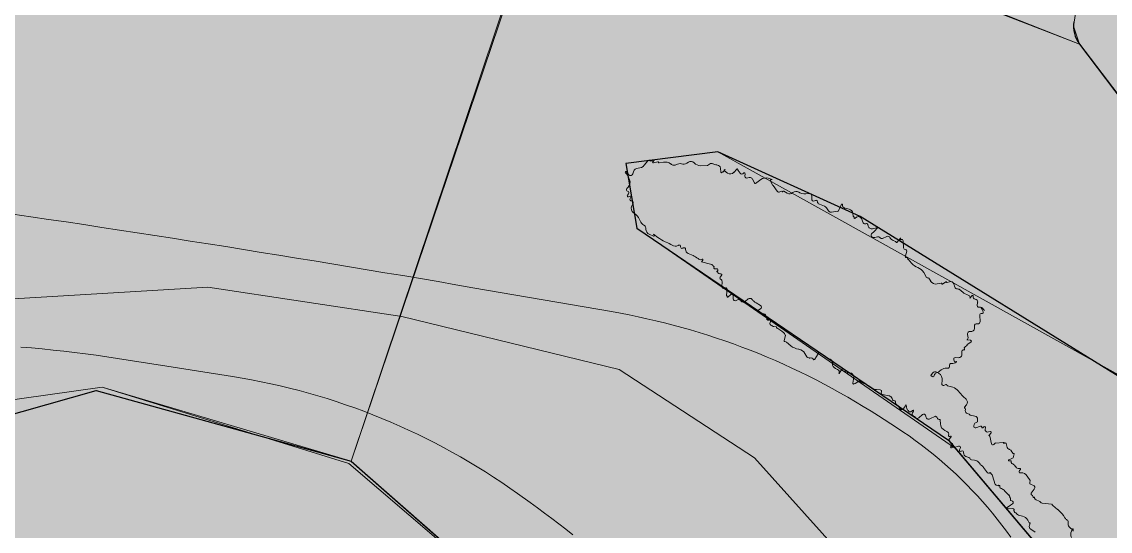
# Model space of a CAD drawing. Header units: metres. Extents: x 68582 to 69192, y 19191 to 19633.
# Drawn here: x 68848.23 to 68866.75, y 19437.65 to 19446.31 of the extents above; entities that cross this region are included whole.
import ezdxf

# ---------------------------------------------------------------- set-up
doc = ezdxf.new("R2010")
doc.units = ezdxf.units.M
doc.layers.get('0').update_dxf_attribs({"lineweight": 15})
doc.layers.add('None', color=7, linetype='Continuous', lineweight=5)

msp = doc.modelspace()

# ---------------------------------------------------------------- hatches: boundary and pattern name
at = {"true_color": 0xd1f0d1, "transparency": 33554687}
msp.add_hatch(color=254, dxfattribs=at).paths.add_polyline_path([(68588.122, 19191.443), (69192.296, 19191.443), (69192.296, 19628.232), (68588.122, 19628.232)], flags=0)
at = {"true_color": 0xffffff, "transparency": 33554687}
for points in [[(68853.84, 19438.84), (68849.6, 19440.1), (68841.8, 19439), (68840.808, 19441.718), (68840.998, 19441.866), (68840.998, 19442.21), (68838.164, 19442.598), (68830.39, 19442.197), (68825, 19444.618), (68825.489, 19446.042), (68819.504, 19455.1), (68817.6, 19456.1), (68817.755, 19456.395), (68832.713, 19456.567), (68832.797, 19453.569), (68847.2, 19453.974), (68847.182, 19456.976), (68849.313, 19456.973), (68849.274, 19455.809), (68866.347, 19455.716), (68866.347, 19457.48), (68870.158, 19457.258), (68870.204, 19455.959), (68875.311, 19455.901), (68875.238, 19457.315), (68877.559, 19457.315), (68878.273, 19456.48), (68872.251, 19441.895), (68872.086, 19441.25), (68872.426, 19440.59), (68868.682, 19443.179), (68869.194, 19443.727), (68869.626, 19444.285), (68872.6, 19451.2), (68872.86, 19451.796), (68873.143, 19452.7), (68872.6, 19453.608), (68870.137, 19453.9), (68868.016, 19453.862), (68867.223, 19453.088), (68866.127, 19446.233), (68866.229, 19445.93), (68862.957, 19447.2), (68863.493, 19448.475), (68864.453, 19451.678), (68864.393, 19452.094), (68864.137, 19452.399), (68862.749, 19452.595), (68861.466, 19452.475), (68860.18, 19451.092), (68859.697, 19448.404), (68857.397, 19447.7), (68857.314, 19449.873), (68856.392, 19450.576), (68848.579, 19450.505), (68848.372, 19450.1), (68848.372, 19447.981), (68848.557, 19447.548), (68849.239, 19447.196), (68856.6, 19447)], [(68860.694, 19431.696), (68867.111, 19433.36), (68866.269, 19436.514), (68864.018, 19439.175), (68864.1, 19439.068), (68858.7, 19442.8), (68858.51, 19443.9), (68860.075, 19444.1), (68873.569, 19436.6), (68871.438, 19431), (68869.559, 19432.085), (68868.762, 19427.782), (68868.901, 19427.719), (68869.14, 19427.361), (68869.148, 19427.036), (68868.571, 19425.443), (68865.65, 19417.938), (68861.781, 19413.234), (68853.3, 19412.105), (68846.211, 19413.123), (68846.211, 19410.8), (68853.091, 19410.391), (68856.89, 19410.37), (68860.28, 19410.76), (68863.66, 19412.78), (68866.24, 19416.21), (68872.091, 19430.581), (68873.054, 19433.102), (68875.307, 19439.044), (68873.626, 19439.953), (68872.678, 19440.728), (68872.384, 19440.598), (68868.432, 19443.353), (68868.034, 19443.551), (68866.229, 19445.93), (68862.924, 19447.236), (68861.487, 19446.734), (68860.29, 19447.197), (68859.697, 19448.404), (68857.355, 19447.73), (68856.587, 19447.035), (68853.84, 19438.84), (68860.036, 19433.407)]]:
    msp.add_hatch(color=7, dxfattribs=at).paths.add_polyline_path(points, flags=0)
at = {"layer": 'None', "linetype": 'Continuous', "lineweight": 0, "true_color": 0xa6caf0, "transparency": 33554687}
for points in [[(68835.6, 19434.8), (68839.7, 19438.1), (68841.8, 19439), (68849.6, 19440.1), (68853.8, 19438.8), (68860, 19433.5), (68861.5, 19429.6), (68861.2, 19426.5), (68858.6, 19422.1), (68856, 19420.1), (68852.4, 19419.2), (68847.9, 19420.2), (68844.6, 19421.3), (68835.1, 19431), (68834.7, 19432.8)], [(68836.723, 19432.243), (68836.889, 19433.81), (68837.295, 19434.237), (68837.714, 19434.65), (68838.148, 19435.048), (68838.594, 19435.432), (68839.054, 19435.801), (68839.525, 19436.154), (68840.008, 19436.491), (68840.502, 19436.811), (68841.007, 19437.114), (68841.522, 19437.401), (68842.045, 19437.67), (68842.578, 19437.921), (68843.119, 19438.154), (68843.667, 19438.369), (68844.222, 19438.565), (68844.784, 19438.743), (68845.351, 19438.901), (68846.78, 19439.274), (68849.5, 19440.04), (68853.84, 19438.84), (68859.85, 19433.57), (68861.42, 19429.79), (68861.27, 19426.61), (68858.67, 19422.21), (68855.87, 19419.91), (68854.621, 19419.691), (68852.831, 19420.107), (68850.535, 19420.656), (68849.341, 19420.729), (68848.06, 19420.11), (68844.961, 19421.739), (68842.04, 19424.47), (68837.39, 19430.708)]]:
    msp.add_hatch(color=151, dxfattribs=at).paths.add_polyline_path(points, flags=0)

# ---------------------------------------------------------------- linework, layer by layer
at = {"color": 7, "true_color": 0xffffff, "transparency": 33554687}
for points in [[(68867.223, 19453.088), (68866.127, 19446.233), (68866.229, 19445.93), (68862.957, 19447.2), (68863.493, 19448.475), (68864.453, 19451.678), (68864.393, 19452.094), (68864.137, 19452.399), (68862.749, 19452.595), (68861.466, 19452.475), (68860.18, 19451.092), (68859.697, 19448.404), (68857.397, 19447.7), (68857.314, 19449.873), (68856.392, 19450.576), (68848.579, 19450.505), (68848.372, 19450.1), (68848.372, 19447.981), (68848.557, 19447.548), (68849.239, 19447.196), (68856.6, 19447), (68853.84, 19438.84), (68849.6, 19440.1), (68841.8, 19439)], [(68873.054, 19433.102), (68875.307, 19439.044), (68873.626, 19439.953), (68872.678, 19440.728), (68872.384, 19440.598), (68868.432, 19443.353), (68868.034, 19443.551), (68866.229, 19445.93), (68862.924, 19447.236), (68861.487, 19446.734), (68860.29, 19447.197), (68859.697, 19448.404), (68857.355, 19447.73), (68856.587, 19447.035), (68853.84, 19438.84), (68860.036, 19433.407)], [(68866.269, 19436.514), (68864.018, 19439.175), (68864.1, 19439.068), (68858.7, 19442.8), (68858.51, 19443.9), (68860.075, 19444.1), (68873.569, 19436.6)]]:
    msp.add_lwpolyline(points, dxfattribs=at)
at = {"layer": 'None', "color": 7, "linetype": 'Continuous', "lineweight": 25, "true_color": 0xffffff, "transparency": 33554687}
msp.add_line((68866.229, 19445.93), (68868.034, 19443.551), dxfattribs=at)
at = {"layer": 'None', "color": 7, "linetype": 'Continuous', "lineweight": 5, "transparency": 33554687}
for p, q in [((68858.884, 19443.948), (68858.824, 19443.872)), ((68858.923, 19443.947), (68858.919, 19443.951)), ((68858.957, 19443.95), (68858.953, 19443.947)), ((68858.969, 19443.932), (68859, 19443.963)), ((68859.054, 19443.932), (68858.981, 19443.912)), ((68859, 19443.963), (68858.984, 19443.961)), ((68859.152, 19443.924), (68859.08, 19443.911)), ((68859.29, 19443.885), (68859.275, 19443.897)), ((68859.459, 19443.895), (68859.459, 19443.895)), ((68859.576, 19443.926), (68859.547, 19443.907)), ((68859.937, 19443.891), (68859.903, 19443.865)), ((68860.072, 19443.875), (68860.059, 19443.877)), ((68858.506, 19443.745), (68858.521, 19443.727)), ((68858.561, 19443.71), (68858.518, 19443.764)), ((68858.521, 19443.727), (68858.545, 19443.7)), ((68858.545, 19443.7), (68858.575, 19443.626)), ((68858.64, 19443.761), (68858.631, 19443.725)), ((68859.9, 19443.866), (68859.78, 19443.863)), ((68860.127, 19443.756), (68860.122, 19443.823)), ((68860.16, 19443.757), (68860.145, 19443.747)), ((68860.2, 19443.8), (68860.162, 19443.756)), ((68860.189, 19443.791), (68860.2, 19443.8)), ((68860.24, 19443.739), (68860.19, 19443.775)), ((68860.399, 19443.806), (68860.35, 19443.751)), ((68860.415, 19443.783), (68860.414, 19443.801)), ((68860.456, 19443.736), (68860.421, 19443.782)), ((68860.537, 19443.687), (68860.539, 19443.726)), ((68860.589, 19443.657), (68860.588, 19443.656)), ((68860.693, 19443.579), (68860.669, 19443.632)), ((68860.701, 19443.57), (68860.699, 19443.579)), ((68860.81, 19443.63), (68860.715, 19443.564)), ((68861, 19443.631), (68860.933, 19443.651)), ((68861.008, 19443.535), (68860.974, 19443.605)), ((68860.983, 19443.626), (68861, 19443.631)), ((68861.087, 19443.431), (68861.015, 19443.529)), ((68858.549, 19443.497), (68858.527, 19443.476)), ((68858.558, 19443.386), (68858.538, 19443.361)), ((68858.555, 19443.336), (68858.605, 19443.35)), ((68858.605, 19443.35), (68858.582, 19443.304)), ((68861.149, 19443.427), (68861.133, 19443.419)), ((68861.17, 19443.423), (68861.169, 19443.423)), ((68861.258, 19443.395), (68861.201, 19443.43)), ((68861.473, 19443.404), (68861.451, 19443.417)), ((68861.673, 19443.299), (68861.676, 19443.339)), ((68858.634, 19443.228), (68858.611, 19443.181)), ((68861.741, 19443.273), (68861.72, 19443.265)), ((68861.889, 19443.174), (68861.803, 19443.208)), ((68862.18, 19443.208), (68862.122, 19443.086)), ((68862.313, 19443.124), (68862.236, 19443.144)), ((68862.117, 19443.091), (68862.009, 19443.076)), ((68862.378, 19443.006), (68862.373, 19443.053)), ((68862.395, 19442.976), (68862.395, 19442.98)), ((68862.443, 19442.992), (68862.404, 19442.969)), ((68862.551, 19442.891), (68862.518, 19442.967)), ((68858.745, 19442.947), (68858.766, 19442.902)), ((68858.851, 19442.805), (68858.853, 19442.783)), ((68862.635, 19442.837), (68862.63, 19442.862)), ((68862.8, 19442.815), (68862.706, 19442.792)), ((68862.734, 19442.747), (68862.8, 19442.815)), ((68858.91, 19442.7), (68858.983, 19442.666)), ((68858.993, 19442.678), (68858.98, 19442.7)), ((68858.98, 19442.7), (68859.053, 19442.645)), ((68862.69, 19442.703), (68862.734, 19442.747)), ((68862.792, 19442.654), (68862.746, 19442.645)), ((68862.949, 19442.659), (68862.878, 19442.627)), ((68863.087, 19442.581), (68863.059, 19442.592)), ((68863.185, 19442.633), (68863.128, 19442.562)), ((68863.181, 19442.62), (68863.188, 19442.631)), ((68863.236, 19442.469), (68863.23, 19442.587)), ((68859.182, 19442.571), (68859.197, 19442.564)), ((68859.399, 19442.508), (68859.406, 19442.512)), ((68859.479, 19442.462), (68859.485, 19442.466)), ((68863.266, 19442.329), (68863.289, 19442.409)), ((68859.572, 19442.373), (68859.654, 19442.335)), ((68859.739, 19442.285), (68859.752, 19442.277)), ((68859.819, 19442.259), (68859.8, 19442.227)), ((68859.8, 19442.227), (68859.953, 19442.191)), ((68859.821, 19442.262), (68859.819, 19442.259)), ((68863.298, 19442.302), (68863.285, 19442.303)), ((68863.302, 19442.282), (68863.306, 19442.29)), ((68863.371, 19442.208), (68863.312, 19442.276)), ((68859.988, 19442.17), (68859.998, 19442.159)), ((68860.011, 19442.144), (68860.009, 19442.13)), ((68860.025, 19442.11), (68860.061, 19442.11)), ((68860.075, 19442.082), (68860.061, 19442.063)), ((68860.075, 19442.056), (68860.079, 19442.045)), ((68860.109, 19442.024), (68860.126, 19442.024)), ((68863.627, 19441.964), (68863.578, 19442.05)), ((68860.14, 19441.995), (68860.117, 19441.968)), ((68860.148, 19441.893), (68860.144, 19441.806)), ((68863.697, 19441.899), (68863.666, 19441.95)), ((68863.874, 19441.868), (68863.806, 19441.853)), ((68863.955, 19441.891), (68863.901, 19441.851)), ((68864.018, 19441.891), (68863.975, 19441.877)), ((68864.109, 19441.801), (68864.092, 19441.853)), ((68860.233, 19441.76), (68860.223, 19441.664)), ((68860.249, 19441.629), (68860.29, 19441.67)), ((68864.222, 19441.731), (68864.206, 19441.746)), ((68864.348, 19441.66), (68864.31, 19441.675)), ((68864.403, 19441.656), (68864.363, 19441.612)), ((68860.233, 19441.644), (68860.235, 19441.634)), ((68860.339, 19441.648), (68860.337, 19441.602)), ((68860.389, 19441.572), (68860.4, 19441.579)), ((68860.542, 19441.553), (68860.594, 19441.598)), ((68860.727, 19441.531), (68860.8, 19441.488)), ((68864.421, 19441.644), (68864.421, 19441.646)), ((68864.49, 19441.484), (68864.496, 19441.544)), ((68860.802, 19441.431), (68860.759, 19441.401)), ((68860.759, 19441.401), (68860.782, 19441.374)), ((68860.84, 19441.347), (68860.843, 19441.347)), ((68860.892, 19441.311), (68860.907, 19441.26)), ((68864.539, 19441.217), (68864.531, 19441.32)), ((68864.589, 19441.378), (68864.559, 19441.435)), ((68864.615, 19441.401), (68864.572, 19441.442)), ((68864.573, 19441.445), (68864.615, 19441.401)), ((68860.976, 19441.233), (68860.963, 19441.181)), ((68860.978, 19441.154), (68860.985, 19441.152)), ((68861.027, 19441.129), (68861.069, 19441.126)), ((68861.078, 19441.105), (68861.165, 19441.051)), ((68864.44, 19441.098), (68864.44, 19441.137)), ((68861.229, 19440.981), (68861.203, 19440.889)), ((68861.208, 19441.009), (68861.223, 19440.985)), ((68864.314, 19440.901), (68864.324, 19440.912)), ((68864.333, 19440.938), (68864.323, 19440.993)), ((68861.244, 19440.862), (68861.318, 19440.803)), ((68861.451, 19440.745), (68861.455, 19440.744)), ((68864.251, 19440.731), (68864.26, 19440.731)), ((68864.278, 19440.78), (68864.316, 19440.812)), ((68864.372, 19440.898), (68864.314, 19440.901)), ((68864.318, 19440.824), (68864.381, 19440.864)), ((68861.557, 19440.67), (68861.588, 19440.612)), ((68861.594, 19440.609), (68861.595, 19440.609)), ((68861.607, 19440.602), (68861.624, 19440.6)), ((68861.643, 19440.591), (68861.661, 19440.596)), ((68861.696, 19440.579), (68861.698, 19440.575)), ((68861.726, 19440.573), (68861.755, 19440.621)), ((68861.755, 19440.621), (68861.8, 19440.694)), ((68861.8, 19440.694), (68861.91, 19440.613)), ((68864.1, 19440.531), (68864.089, 19440.566)), ((68864.115, 19440.601), (68864.169, 19440.6)), ((68864.229, 19440.664), (68864.226, 19440.702)), ((68862.026, 19440.516), (68862.025, 19440.5)), ((68862.079, 19440.417), (68862.114, 19440.402)), ((68862.142, 19440.334), (68862.157, 19440.357)), ((68862.157, 19440.357), (68862.2, 19440.423)), ((68862.2, 19440.423), (68862.201, 19440.417)), ((68862.207, 19440.409), (68862.221, 19440.403)), ((68862.244, 19440.374), (68862.245, 19440.368)), ((68863.848, 19440.372), (68863.873, 19440.393)), ((68863.973, 19440.422), (68863.983, 19440.421)), ((68864.017, 19440.46), (68864.016, 19440.461)), ((68864.05, 19440.504), (68864.056, 19440.504)), ((68864.131, 19440.536), (68864.1, 19440.531)), ((68864.129, 19440.522), (68864.135, 19440.526)), ((68862.276, 19440.341), (68862.324, 19440.341)), ((68862.387, 19440.268), (68862.373, 19440.167)), ((68862.412, 19440.163), (68862.458, 19440.191)), ((68862.465, 19440.187), (68862.483, 19440.204)), ((68862.513, 19440.185), (68862.623, 19440.132)), ((68863.73, 19440.339), (68863.7, 19440.3)), ((68863.7, 19440.3), (68863.723, 19440.28)), ((68863.754, 19440.289), (68863.758, 19440.303)), ((68863.833, 19440.336), (68863.802, 19440.354)), ((68863.886, 19440.157), (68863.894, 19440.21)), ((68862.39, 19440.154), (68862.411, 19440.163)), ((68862.774, 19440.057), (68862.838, 19440.054)), ((68863.954, 19440.143), (68863.922, 19440.13)), ((68864.073, 19440.097), (68863.985, 19440.124)), ((68862.879, 19439.974), (68862.985, 19439.954)), ((68863.041, 19439.906), (68863.048, 19439.885)), ((68863.099, 19439.85), (68863.1, 19439.834)), ((68864.299, 19439.893), (68864.249, 19439.941)), ((68863.157, 19439.767), (68863.174, 19439.735)), ((68863.236, 19439.732), (68863.241, 19439.74)), ((68863.241, 19439.74), (68863.278, 19439.8)), ((68863.278, 19439.8), (68863.294, 19439.729)), ((68863.321, 19439.696), (68863.327, 19439.686)), ((68863.357, 19439.681), (68863.39, 19439.705)), ((68863.404, 19439.69), (68863.386, 19439.664)), ((68863.494, 19439.578), (68863.556, 19439.632)), ((68864.275, 19439.759), (68864.306, 19439.799)), ((68864.286, 19439.699), (68864.288, 19439.725)), ((68864.353, 19439.639), (68864.321, 19439.649)), ((68864.451, 19439.608), (68864.372, 19439.622)), ((68863.444, 19439.578), (68863.444, 19439.578)), ((68863.683, 19439.561), (68863.778, 19439.606)), ((68863.786, 19439.602), (68863.786, 19439.601)), ((68863.801, 19439.592), (68863.813, 19439.565)), ((68863.861, 19439.537), (68863.863, 19439.477)), ((68864.432, 19439.442), (68864.438, 19439.465)), ((68864.547, 19439.435), (68864.467, 19439.409)), ((68864.469, 19439.499), (68864.493, 19439.507)), ((68864.493, 19439.507), (68864.494, 19439.554)), ((68863.938, 19439.364), (68863.974, 19439.348)), ((68864.041, 19439.247), (68864, 19439.2)), ((68864.024, 19439.262), (68864.032, 19439.266)), ((68864.044, 19439.251), (68864.041, 19439.247)), ((68864.602, 19439.425), (68864.584, 19439.409)), ((68864.625, 19439.386), (68864.629, 19439.409)), ((68864.708, 19439.346), (68864.679, 19439.337)), ((68864.69, 19439.284), (68864.724, 19439.321)), ((68864.732, 19439.136), (68864.701, 19439.266)), ((68864, 19439.2), (68864.018, 19439.175)), ((68864.067, 19439.108), (68864.039, 19439.083)), ((68864.049, 19439.067), (68864.085, 19439.081)), ((68864.094, 19439.072), (68864.169, 19439.097)), ((68864.798, 19439.151), (68864.771, 19439.125)), ((68864.93, 19439.158), (68864.799, 19439.148)), ((68864.946, 19439.148), (68864.939, 19439.142)), ((68864.998, 19439.074), (68864.979, 19439.139)), ((68864.201, 19439.055), (68864.188, 19439.036)), ((68864.209, 19439.009), (68864.221, 19439.014)), ((68864.296, 19438.92), (68864.348, 19438.903)), ((68865.041, 19438.871), (68865.1, 19438.9)), ((68865.096, 19438.976), (68865.067, 19439.019)), ((68865.1, 19438.9), (68865.117, 19438.968)), ((68864.389, 19438.862), (68864.442, 19438.858)), ((68864.517, 19438.818), (68864.531, 19438.799)), ((68864.597, 19438.735), (68864.665, 19438.644)), ((68865.023, 19438.862), (68865.041, 19438.871)), ((68865.053, 19438.848), (68865.027, 19438.846)), ((68865.093, 19438.794), (68865.075, 19438.803)), ((68865.208, 19438.718), (68865.202, 19438.717)), ((68865.207, 19438.681), (68865.22, 19438.694)), ((68864.693, 19438.638), (68864.71, 19438.649)), ((68864.71, 19438.649), (68864.723, 19438.637)), ((68864.723, 19438.631), (68864.733, 19438.62)), ((68864.75, 19438.592), (68864.797, 19438.446)), ((68865.231, 19438.643), (68865.224, 19438.642)), ((68865.389, 19438.512), (68865.34, 19438.589)), ((68865.383, 19438.481), (68865.39, 19438.51)), ((68864.83, 19438.429), (68864.843, 19438.433)), ((68864.852, 19438.421), (68864.862, 19438.426)), ((68864.874, 19438.415), (68864.873, 19438.413)), ((68864.888, 19438.38), (68864.9, 19438.375)), ((68864.961, 19438.332), (68864.973, 19438.317)), ((68865.437, 19438.434), (68865.405, 19438.443)), ((68865.409, 19438.298), (68865.46, 19438.366)), ((68865.016, 19438.275), (68865.027, 19438.266)), ((68865.041, 19438.238), (68865.041, 19438.236)), ((68865.052, 19438.211), (68865.053, 19438.21)), ((68865.058, 19438.174), (68865.088, 19438.16)), ((68865.439, 19438.231), (68865.437, 19438.242)), ((68865.465, 19438.212), (68865.462, 19438.222)), ((68865.542, 19438.164), (68865.49, 19438.184)), ((68865.054, 19438.092), (68864.979, 19438.044)), ((68864.979, 19438.044), (68865.094, 19438.036)), ((68865.091, 19438.116), (68865.054, 19438.092)), ((68865.115, 19438.007), (68865.114, 19438.001)), ((68865.129, 19437.972), (68865.131, 19437.971)), ((68865.755, 19438.108), (68865.591, 19438.125)), ((68865.857, 19438.02), (68865.775, 19438.088)), ((68865.191, 19437.924), (68865.262, 19437.906)), ((68865.349, 19437.839), (68865.374, 19437.793)), ((68865.389, 19437.787), (68865.376, 19437.751)), ((68865.981, 19437.879), (68865.955, 19437.915)), ((68866.035, 19437.787), (68866.037, 19437.793)), ((68865.4, 19437.684), (68865.476, 19437.637)), ((68866.119, 19437.66), (68866.054, 19437.727)), ((68866.091, 19437.65), (68866.109, 19437.689)), ((68866.123, 19437.686), (68866.122, 19437.651)), ((68866.122, 19437.651), (68866.122, 19437.654))]:
    msp.add_line(p, q, dxfattribs=at)
at = {"layer": 'None', "color": 7, "linetype": 'Continuous', "lineweight": 25, "transparency": 33554687}
for p, q in [((68846.78, 19439.274), (68849.5, 19440.04)), ((68849.5, 19440.04), (68853.84, 19438.84)), ((68853.84, 19438.84), (68859.85, 19433.57))]:
    msp.add_line(p, q, dxfattribs=at)
at = {"layer": 'None', "color": 7, "linetype": 'Continuous', "lineweight": 25, "true_color": 0xffffff, "transparency": 33554687}
msp.add_lwpolyline([(68873.569, 19436.6), (68867.392, 19439.977), (68862.5, 19443), (68860.075, 19444.1), (68858.51, 19443.9), (68858.7, 19442.8), (68864, 19439.2), (68866.2, 19436.6), (68867.108, 19433.5), (68871.438, 19431)], close=True, dxfattribs=at)
at = {"layer": 'None', "color": 7, "linetype": 'Continuous', "lineweight": 5, "transparency": 33554687}
for points in [[(68848.085, 19443.042), (68848.387, 19442.997), (68848.689, 19442.952), (68848.991, 19442.907), (68849.292, 19442.862), (68849.594, 19442.816), (68849.895, 19442.77), (68850.197, 19442.724), (68850.499, 19442.677), (68850.8, 19442.63), (68851.101, 19442.583), (68851.403, 19442.536), (68851.704, 19442.488), (68852.005, 19442.44), (68852.307, 19442.391), (68852.608, 19442.343), (68852.909, 19442.294), (68853.21, 19442.245), (68853.511, 19442.195), (68853.812, 19442.146), (68854.113, 19442.096), (68854.414, 19442.045), (68854.715, 19441.995), (68855.016, 19441.944), (68855.316, 19441.893), (68855.617, 19441.841), (68855.91, 19441.79), (68858.268, 19441.383), (68858.419, 19441.356), (68858.57, 19441.327), (68858.72, 19441.296), (68858.87, 19441.263), (68859.02, 19441.229), (68859.169, 19441.192), (68859.317, 19441.154), (68859.465, 19441.114), (68859.613, 19441.072), (68859.76, 19441.028), (68859.906, 19440.982), (68860.052, 19440.934), (68860.197, 19440.885), (68860.342, 19440.834), (68860.486, 19440.781), (68860.629, 19440.726), (68860.772, 19440.669), (68860.914, 19440.611), (68861.055, 19440.55), (68861.195, 19440.488), (68861.335, 19440.424), (68861.473, 19440.359), (68861.611, 19440.292), (68861.748, 19440.223), (68861.884, 19440.152), (68862.02, 19440.079), (68862.154, 19440.005), (68862.287, 19439.929), (68862.42, 19439.852), (68862.551, 19439.773), (68862.682, 19439.692), (68862.81, 19439.61), (68863.114, 19439.414), (68863.222, 19439.342), (68863.329, 19439.269), (68863.434, 19439.194), (68863.538, 19439.118), (68863.64, 19439.039), (68863.741, 19438.958), (68863.841, 19438.876), (68863.939, 19438.792), (68864.035, 19438.706), (68864.13, 19438.618), (68864.223, 19438.529), (68864.315, 19438.438), (68864.405, 19438.345), (68864.493, 19438.251), (68864.579, 19438.155), (68864.664, 19438.057), (68864.747, 19437.958), (68864.828, 19437.858), (68864.908, 19437.756), (68864.985, 19437.652), (68865.061, 19437.548)], [(68848.216, 19440.78), (68848.4, 19440.765), (68848.584, 19440.748), (68848.767, 19440.73), (68848.951, 19440.711), (68849.134, 19440.689), (68849.317, 19440.666), (68849.499, 19440.642), (68849.682, 19440.615), (68849.864, 19440.588), (68850.705, 19440.455), (68851.818, 19440.279), (68851.982, 19440.253), (68852.144, 19440.223), (68852.307, 19440.192), (68852.469, 19440.157), (68852.63, 19440.121), (68852.791, 19440.082), (68852.951, 19440.041), (68853.111, 19439.998), (68853.269, 19439.952), (68853.428, 19439.904), (68853.585, 19439.854), (68853.742, 19439.801), (68853.898, 19439.746), (68854.053, 19439.689), (68854.208, 19439.63), (68854.361, 19439.568), (68854.514, 19439.504), (68854.665, 19439.438), (68854.816, 19439.37), (68854.965, 19439.3), (68855.114, 19439.227), (68855.262, 19439.152), (68855.408, 19439.075), (68855.553, 19438.996), (68855.697, 19438.915), (68855.84, 19438.832), (68855.982, 19438.746), (68856.122, 19438.659), (68856.262, 19438.57), (68856.399, 19438.478), (68856.536, 19438.385), (68856.67, 19438.29), (68856.883, 19438.137), (68857.007, 19438.048), (68857.129, 19437.958), (68857.25, 19437.867), (68857.37, 19437.776), (68857.489, 19437.683), (68857.608, 19437.59)]]:
    msp.add_lwpolyline(points, dxfattribs=at)
at = {"layer": 'None', "color": 7, "linetype": 'Continuous', "lineweight": 0, "transparency": 33554636}
msp.add_lwpolyline([(68858.4, 19440.4), (68854.7, 19441.3), (68851.4, 19441.8), (68845.63, 19441.453), (68846.78, 19439.274), (68849.5, 19440.04), (68853.84, 19438.84), (68859.85, 19433.57), (68859.898, 19433.454), (68863.3, 19436), (68860.7, 19438.9)], close=True, dxfattribs=at)
at = {"layer": 'None', "color": 7, "linetype": 'Continuous', "lineweight": 5, "transparency": 33554687}
msp.add_lwpolyline([(68835.6, 19434.8), (68839.7, 19438.1), (68841.8, 19439), (68849.6, 19440.1), (68853.8, 19438.8), (68860, 19433.5), (68861.5, 19429.6), (68861.2, 19426.5), (68858.6, 19422.1), (68856, 19420.1), (68852.4, 19419.2), (68847.9, 19420.2), (68844.6, 19421.3), (68835.1, 19431), (68834.7, 19432.8)], close=True, dxfattribs=at)
at = {"layer": 'None', "color": 7, "linetype": 'Continuous', "lineweight": 25, "true_color": 0xffffff, "transparency": 33554687}
msp.add_arc((68866.627, 19446.233), 0.5, 171.0694, 217.1847, dxfattribs=at)
at = {"layer": 'None', "color": 7, "linetype": 'Continuous', "lineweight": 5, "transparency": 33554687}
for centre, radius, start, end in [((68858.903, 19443.933), 0.024, 47.7903, 142.0065), ((68858.988, 19443.914), 0.0477, 94.3793, 130.9017), ((68859.057, 19443.922), 0.00988, 359.1475, 104.7761), ((68859.18, 19443.765), 0.161, 54.383, 100.1891), ((68859.428, 19443.791), 0.108, 73.3817, 122.0773), ((68859.617, 19443.864), 0.0742, 40.3942, 123.0057), ((68859.97, 19443.848), 0.0543, 63.2218, 127.7107), ((68860.065, 19443.819), 0.0568, 4.4074, 83.5828), ((68858.517, 19443.755), 0.0154, 147.0329, 221.1843), ((68858.511, 19443.759), 0.00838, 38.4462, 147.0329), ((68858.719, 19443.741), 0.0813, 88.9546, 165.7459), ((68859.9, 19443.864), 0.00223, 36.3182, 91.224), ((68860.161, 19443.756), 0.000662, 13.3093, 121.9619), ((68860.405, 19443.801), 0.00896, 3.3483, 138.5337), ((68860.419, 19443.781), 0.00225, 37.2229, 147.7872), ((68860.525, 19443.727), 0.0143, 356.1932, 142.5163), ((68860.618, 19443.609), 0.0559, 24.407, 121.2352), ((68860.698, 19443.579), 0.00123, 10.4704, 160.1609), ((68860.893, 19443.511), 0.145, 73.7536, 124.8553), ((68861.008, 19443.523), 0.00878, 36.4875, 66.6404), ((68858.545, 19443.457), 0.0254, 134.4245, 260.0432), ((68858.551, 19443.351), 0.0162, 140.7171, 286.0568), ((68861.156, 19443.411), 0.0175, 41.5936, 116.0117), ((68861.195, 19443.42), 0.0118, 59.0459, 154.8606), ((68861.41, 19443.345), 0.0825, 60.2269, 132.8103), ((68861.626, 19443.343), 0.0504, 356.1225, 108.3705), ((68858.606, 19443.292), 0.0265, 153.6467, 273.8627), ((68858.694, 19443.14), 0.0919, 154.1163, 236.5136), ((68861.749, 19443.253), 0.0226, 1.0995, 112.1334), ((68861.852, 19443.08), 0.101, 19.2439, 68.5191), ((68862.187, 19443.204), 0.00789, 353.4775, 154.5502), ((68862.118, 19443.087), 0.00344, 352.3294, 97.7464), ((68862.292, 19443.045), 0.0815, 5.5353, 75.2649), ((68862.384, 19442.982), 0.0116, 348.2863, 69.8183), ((68862.47, 19442.946), 0.0528, 23.526, 120.1619), ((68858.852, 19442.943), 0.0952, 205.6191, 246.9042), ((68858.953, 19442.791), 0.101, 184.7609, 244.8497), ((68862.606, 19442.857), 0.0239, 12.0669, 121.7275), ((68858.986, 19442.674), 0.00815, 244.8497, 29.6825), ((68859.42, 19443.131), 0.608, 232.9383, 246.982), ((68862.801, 19442.612), 0.0433, 36.9847, 101.7951), ((68862.967, 19442.62), 0.0432, 29.9835, 114.0425), ((68863.067, 19442.532), 0.0524, 35.0703, 67.1184), ((68863.186, 19442.632), 0.00186, 325.3215, 141.3443), ((68863.205, 19442.586), 0.0249, 2.9893, 120.4257), ((68859.351, 19442.589), 0.0941, 237.0995, 300.8304), ((68859.467, 19442.483), 0.0243, 170.5423, 300.932), ((68859.604, 19442.442), 0.0763, 179.9854, 245.356), ((68863.267, 19442.415), 0.0233, 343.7928, 87.8887), ((68859.783, 19442.319), 0.0527, 234.3529, 300.5832), ((68863.298, 19442.293), 0.00893, 335.6435, 88.9984), ((68863.306, 19442.27), 0.00798, 40.8685, 99.8037), ((68860.025, 19442.185), 0.0373, 223.4504, 241.2571), ((68860.025, 19442.127), 0.0164, 168.9923, 269.9076), ((68860.062, 19442.062), 0.00169, 144.2641, 305.7625), ((68860.108, 19442.054), 0.0307, 198.4585, 271.6297), ((68863.415, 19441.956), 0.188, 29.8709, 69.8074), ((68860.134, 19441.954), 0.0223, 139.4766, 243.0561), ((68863.651, 19441.941), 0.0169, 31.8814, 108.1234), ((68863.877, 19441.856), 0.0122, 1.7752, 102.089), ((68863.958, 19441.887), 0.00558, 352.4476, 127.21), ((68864.036, 19441.835), 0.0588, 18.1316, 107.9696), ((68860.172, 19441.805), 0.0282, 177.2708, 309.6628), ((68860.234, 19441.663), 0.0111, 174.0489, 234.5113), ((68864.147, 19441.684), 0.0857, 46.8178, 87.5261), ((68864.337, 19441.632), 0.0299, 322.2287, 68.1512), ((68864.411, 19441.649), 0.0106, 342.0075, 137.6803), ((68860.243, 19441.635), 0.00819, 187.4005, 314.9501), ((68860.37, 19441.6), 0.0338, 177.2103, 303.3317), ((68860.512, 19441.588), 0.0458, 212.3182, 311.1048), ((68860.853, 19441.744), 0.247, 217.8747, 239.3042), ((68864.451, 19441.549), 0.0461, 353.5407, 85.9935), ((68860.84, 19441.423), 0.0752, 220.0508, 270.3642), ((68864.529, 19441.397), 0.0622, 46.1888, 100.6717), ((68864.573, 19441.369), 0.0184, 254.962, 27.4035), ((68860.934, 19441.268), 0.0284, 195.9955, 312.0448), ((68860.985, 19441.176), 0.0224, 166.0541, 251.2062), ((68861.03, 19441.162), 0.0335, 224.2999, 265.5713), ((68861.083, 19441.113), 0.00978, 155.0042, 238.3985), ((68864.386, 19441.098), 0.0541, 259.5983, 359.9862), ((68864.501, 19441.214), 0.0379, 255.4069, 4.4963), ((68861.226, 19440.988), 0.00447, 212.6485, 273.2042), ((68864.303, 19440.933), 0.0302, 315.7539, 9.7973), ((68861.215, 19440.886), 0.0131, 164.2989, 267.6725), ((68861.495, 19441.025), 0.284, 231.5373, 261.053), ((68864.259, 19440.744), 0.0132, 272.2294, 23.8621), ((68864.313, 19440.816), 0.00458, 310.8365, 32.1653), ((68864.371, 19440.879), 0.0186, 302.201, 86.9252), ((68861.593, 19440.614), 0.00583, 207.5754, 282.7983), ((68861.609, 19440.612), 0.00929, 214.0438, 260.7426), ((68861.641, 19440.6), 0.0094, 219.6964, 283.9135), ((68861.712, 19440.581), 0.0159, 204.8974, 328.6755), ((68862.083, 19440.848), 0.291, 233.6907, 250.4591), ((68864.17, 19440.659), 0.0592, 268.9554, 4.9184), ((68862.115, 19440.499), 0.0892, 179.3781, 246.6138), ((68862.211, 19440.419), 0.0104, 189.7443, 247.4599), ((68862.276, 19440.373), 0.0316, 188.4121, 270.5264), ((68863.774, 19440.305), 0.0559, 60.2028, 142.689), ((68863.743, 19440.499), 0.165, 288.1756, 309.4266), ((68863.987, 19440.452), 0.0309, 263.1809, 15.7805), ((68864.06, 19440.64), 0.137, 268.6496, 300.2829), ((68864.132, 19440.531), 0.00569, 300.2829, 99.768), ((68862.14, 19440.335), 0.0028, 153.3315, 326.9947), ((68862.464, 19440.189), 0.00211, 182.1085, 312.8361), ((68862.528, 19440.216), 0.0342, 205.6914, 244.2491), ((68863.736, 19440.294), 0.0189, 228.7158, 345.8556), ((68863.771, 19440.228), 0.124, 351.6735, 60.2028), ((68862.385, 19440.165), 0.0127, 171.7399, 293.7715), ((68862.412, 19440.163), 0.000213, 211.1243, 301.4237), ((68862.779, 19440.189), 0.132, 231.1887, 267.7551), ((68862.885, 19440.003), 0.0293, 151.4255, 259.3448), ((68863.958, 19440.132), 0.012, 25.3641, 113.2052), ((68864.017, 19439.914), 0.191, 37.7543, 73.0462), ((68863.073, 19439.894), 0.0261, 199.0802, 278.1402), ((68863.141, 19439.836), 0.041, 183.3445, 244.5595), ((68864.251, 19439.842), 0.0704, 322.4297, 46.2799), ((68863.206, 19439.751), 0.0356, 207.9794, 327.828), ((68863.321, 19439.734), 0.0275, 192.0573, 236.8032), ((68863.345, 19439.698), 0.0211, 213.0171, 306.1208), ((68863.413, 19439.645), 0.0331, 144.9876, 233.8066), ((68864.268, 19439.726), 0.0199, 356.5625, 59.2579), ((68864.349, 19439.626), 0.0138, 16.7533, 72.9473), ((68863.469, 19439.606), 0.0376, 229.0796, 310.9302), ((68863.662, 19439.604), 0.0486, 179.2523, 295.5873), ((68863.791, 19439.602), 0.00556, 190.618, 282.494), ((68863.834, 19439.575), 0.0239, 204.2305, 284.2354), ((68863.993, 19439.483), 0.131, 182.2517, 245.0514), ((68864.441, 19439.556), 0.0531, 357.8425, 79.9843), ((68864.552, 19439.42), 0.0162, 352.7282, 107.8382), ((68864.016, 19439.277), 0.017, 158.5452, 299.2624), ((68864.613, 19439.412), 0.0167, 348.8829, 131.2343), ((68864.688, 19439.263), 0.0135, 13.3969, 71.9805), ((68864.712, 19439.331), 0.0154, 317.288, 107.3603), ((68864.107, 19439.241), 0.111, 216.4872, 246.0166), ((68864.045, 19439.076), 0.00914, 132.2936, 290.117), ((68864.093, 19439.075), 0.00335, 156.673, 288.3949), ((68864.798, 19439.151), 0.000192, 319.8259, 134.4452), ((68864.931, 19439.149), 0.00889, 318.5377, 94.5196), ((68864.96, 19439.134), 0.0198, 16.6297, 132.7752), ((68864.203, 19439.025), 0.0177, 145.2798, 292.8445), ((68864.315, 19438.975), 0.0577, 170.5272, 251.1556), ((68864.391, 19438.886), 0.0231, 192.7093, 265.4273), ((68865.016, 19438.985), 0.0621, 34.0353, 77.3475), ((68865.113, 19438.969), 0.00414, 345.8066, 122.9147), ((68864.657, 19438.895), 0.159, 217.3496, 234.0274), ((68865.054, 19438.836), 0.0121, 336.1475, 94.9463), ((68865.037, 19438.683), 0.124, 29.0895, 63.2855), ((68865.211, 19438.704), 0.0138, 313.7512, 99.3383), ((68864.682, 19438.656), 0.0213, 216.8305, 302.6034), ((68864.71, 19438.649), 0.000254, 139.7645, 228.9378), ((68864.725, 19438.632), 0.00255, 139.7041, 222.9501), ((68865.24, 19438.525), 0.118, 32.7179, 94.3805), ((68865.389, 19438.51), 0.00125, 345.4835, 58.9952), ((68864.823, 19438.455), 0.027, 197.9417, 287.1177), ((68864.851, 19438.424), 0.00335, 145.4034, 297.7116), ((68864.896, 19438.403), 0.025, 157.5849, 249.5213), ((68865.425, 19438.392), 0.0436, 323.1064, 74.3408), ((68865.215, 19438.519), 0.315, 219.8436, 230.9154), ((68865.08, 19438.238), 0.0387, 183.4338, 224.2437), ((68865.063, 19438.183), 0.0109, 143.4698, 245.6293), ((68865.393, 19438.232), 0.0451, 11.9421, 61.1459), ((68865.455, 19438.22), 0.00788, 15.3397, 122.9788), ((68865.525, 19438.121), 0.0458, 27.1971, 68.9464), ((68865.139, 19437.995), 0.0258, 166.5473, 247.9228), ((68865.754, 19438.094), 0.0139, 26.4445, 83.9679), ((68865.49, 19437.578), 0.575, 35.9013, 50.2306), ((68865.202, 19437.972), 0.0494, 211.5981, 256.0749), ((68865.381, 19437.796), 0.00734, 208.5053, 303.1637), ((68865.988, 19437.801), 0.0495, 351.4135, 50.3844), ((68865.43, 19437.733), 0.0571, 160.9139, 238.0952), ((68866.112, 19437.653), 0.00977, 7.8908, 43.8913)]:
    msp.add_arc(centre, radius, start, end, dxfattribs=at)
at = {"layer": 'None', "color": 7, "linetype": 'Continuous', "lineweight": 5, "transparency": 33554687, "extrusion": (0, 0, -1)}
for centre, radius, start, end in [((-68858.938, 19443.964), 0.0228, 229.0983, 312.2097), ((-68858.978, 19443.923), 0.0118, 255.2239, 44.9808), ((-68859.078, 19443.922), 0.0107, 259.8109, 0.8525), ((-68859.333, 19443.944), 0.0726, 237.9227, 305.617), ((-68859.49, 19443.996), 0.106, 236.9943, 286.6183), ((-68859.778, 19444.001), 0.137, 268.776, 319.6058), ((-68860.08, 19444.066), 0.191, 276.4172, 296.7782), ((-68858.592, 19443.735), 0.0399, 194.2541, 321.5538), ((-68858.723, 19443.951), 0.129, 217.9935, 271.0454), ((-68859.903, 19443.866), 0.00113, 232.2893, 323.6818), ((-68860.139, 19443.757), 0.0116, 238.0381, 355.5926), ((-68860.162, 19443.757), 0.000473, 220.9785, 346.6907), ((-68860.196, 19443.783), 0.0105, 305.8604, 50.4278), ((-68860.288, 19443.806), 0.0825, 221.4663, 305.8604), ((-68860.416, 19443.783), 0.00104, 212.2128, 356.6517), ((-68860.485, 19443.757), 0.036, 217.4837, 322.7771), ((-68858.466, 19443.581), 0.118, 157.7164, 225.5755), ((-68860.57, 19443.685), 0.0337, 238.7648, 3.8068), ((-68860.695, 19443.58), 0.00185, 199.8391, 335.593), ((-68860.709, 19443.571), 0.00892, 235.1447, 349.5296), ((-68860.988, 19443.611), 0.0151, 334.436, 72.3398), ((-68861.014, 19443.537), 0.00631, 293.3596, 334.436), ((-68858.536, 19443.404), 0.0289, 99.9568, 219.2829), ((-68861.117, 19443.452), 0.0368, 243.9883, 323.5125), ((-68861.176, 19443.428), 0.00864, 205.1394, 318.4064), ((-68861.299, 19443.465), 0.0807, 227.1897, 300.9541), ((-68861.557, 19443.55), 0.168, 251.6295, 299.7731), ((-68858.61, 19443.239), 0.0267, 86.1373, 205.8837), ((-68861.707, 19443.297), 0.0343, 247.8666, 3.8775), ((-68861.821, 19443.254), 0.0493, 291.4809, 358.9005), ((-68862.25, 19443.197), 0.0547, 284.7351, 6.5225), ((-68858.482, 19442.821), 0.291, 123.4864, 154.3809), ((-68862.001, 19443.132), 0.0569, 262.2536, 340.7561), ((-68862.122, 19443.087), 0.000706, 205.4498, 7.6706), ((-68862.394, 19443.008), 0.0159, 290.1817, 354.4647), ((-68862.401, 19442.975), 0.00625, 239.8381, 11.7137), ((-68858.792, 19442.8), 0.0595, 113.0958, 175.2391), ((-68862.578, 19442.903), 0.0293, 238.2725, 336.474), ((-68862.692, 19442.849), 0.0586, 256.5543, 347.9331), ((-68862.712, 19442.682), 0.0301, 311.7622, 44.506), ((-68862.733, 19442.706), 0.0626, 258.2049, 311.7622), ((-68862.863, 19442.659), 0.0345, 245.9575, 323.0153), ((-68863.105, 19442.699), 0.116, 292.8816, 330.0165), ((-68863.188, 19442.615), 0.00904, 239.5743, 34.6785), ((-68858.932, 19441.942), 0.677, 113.018, 122.9005), ((-68859.419, 19442.491), 0.0244, 59.1696, 189.4577), ((-68859.5, 19442.442), 0.0277, 59.068, 180.0146), ((-68863.119, 19442.569), 0.0113, 218.6557, 324.9297), ((-68863.269, 19442.471), 0.0326, 272.1113, 357.0107), ((-68859.439, 19441.867), 0.515, 114.644, 125.6471), ((-68859.814, 19442.267), 0.00868, 59.4168, 211.0601), ((-68863.285, 19442.323), 0.0203, 271.0016, 16.2072), ((-68863.304, 19442.281), 0.00239, 260.1963, 24.3565), ((-68859.936, 19442.122), 0.071, 103.3176, 136.5496), ((-68860.004, 19442.145), 0.008, 118.7429, 191.0077), ((-68860.061, 19442.093), 0.0177, 90.0924, 215.7359), ((-68860.068, 19442.054), 0.00764, 54.2375, 161.5415), ((-68860.127, 19442.006), 0.0177, 88.3703, 220.5234), ((-68863.571, 19442.381), 0.265, 290.1926, 319.1315), ((-68860.104, 19441.895), 0.0438, 116.9439, 182.7292), ((-68863.641, 19441.972), 0.0163, 251.8766, 330.1291), ((-68863.784, 19441.954), 0.103, 257.911, 328.1186), ((-68863.896, 19441.857), 0.00753, 232.79, 358.2248), ((-68863.972, 19441.885), 0.00845, 252.0304, 7.5524), ((-68860.207, 19441.763), 0.0261, 50.3372, 185.9511), ((-68860.219, 19441.642), 0.0148, 125.4887, 172.5995), ((-68860.31, 19441.65), 0.0288, 45.0499, 182.7897), ((-68864.153, 19441.815), 0.0459, 272.4739, 341.8684), ((-68864.416, 19441.939), 0.284, 291.8488, 313.1822), ((-68860.429, 19441.535), 0.0525, 56.6683, 147.6818), ((-68860.623, 19441.565), 0.0443, 48.8952, 142.1253), ((-68860.783, 19441.459), 0.0338, 120.6958, 235.0642), ((-68864.362, 19441.613), 0.00157, 222.3197, 37.7713), ((-68864.456, 19441.633), 0.0376, 274.0065, 17.9925), ((-68864.513, 19441.481), 0.0236, 259.3283, 6.4593), ((-68860.843, 19441.297), 0.0507, 89.6358, 164.0045), ((-68864.56, 19441.323), 0.0295, 355.5037, 105.038), ((-68864.567, 19441.439), 0.00858, 332.5965, 136.3445), ((-68860.962, 19441.236), 0.0139, 47.9552, 193.9459), ((-68860.968, 19441.102), 0.0527, 108.7938, 135.7001), ((-68861.069, 19441.12), 0.00604, 94.4287, 204.9958), ((-68864.481, 19441.137), 0.0412, 0.0138, 104.5931), ((-68861.094, 19440.936), 0.135, 121.6015, 147.3515), ((-68861.227, 19440.981), 0.00186, 86.7958, 195.7011), ((-68864.368, 19441), 0.0453, 350.2027, 100.4017), ((-68861.213, 19440.822), 0.0507, 92.3275, 128.4627), ((-68861.433, 19440.605), 0.141, 98.947, 152.4246), ((-68864.252, 19440.704), 0.0266, 355.0816, 87.7706), ((-68864.295, 19440.76), 0.0262, 336.1379, 49.1635), ((-68864.32, 19440.82), 0.00393, 327.8347, 57.799), ((-68861.596, 19440.603), 0.00586, 77.2017, 145.9562), ((-68861.621, 19440.584), 0.0158, 99.2574, 140.3036), ((-68861.669, 19440.566), 0.0301, 76.0865, 155.1026), ((-68861.965, 19440.517), 0.0601, 109.5409, 180.6219), ((-68864.115, 19440.574), 0.0267, 342.7821, 91.0446), ((-68862.095, 19440.358), 0.0477, 113.3862, 206.6685), ((-68862.207, 19440.369), 0.0372, 112.5401, 171.5879), ((-68863.957, 19440.291), 0.132, 50.5734, 96.8191), ((-68864.049, 19440.47), 0.0336, 344.2195, 91.3504), ((-68862.324, 19440.277), 0.064, 89.4736, 188.2601), ((-68862.459, 19440.188), 0.0027, 58.5763, 177.8915), ((-68862.489, 19440.197), 0.00884, 47.1639, 154.3086), ((-68863.812, 19440.29), 0.0561, 14.1444, 71.8244), ((-68862.411, 19440.163), 0.000243, 66.2285, 148.8757), ((-68862.457, 19439.788), 0.382, 115.7509, 128.8113), ((-68862.837, 19440.029), 0.025, 92.2449, 208.5745), ((-68863.912, 19440.153), 0.0257, 246.7948, 8.3265), ((-68863.993, 19440.149), 0.0261, 286.9538, 334.6359), ((-68864.813, 19440.53), 0.815, 313.7201, 322.2457), ((-68862.971, 19439.882), 0.074, 100.6552, 160.9198), ((-68863.08, 19439.849), 0.0198, 81.8598, 176.6555), ((-68863.092, 19439.733), 0.0734, 115.4405, 152.0206), ((-68863.276, 19439.666), 0.0537, 123.1968, 146.9829), ((-68863.396, 19439.696), 0.0103, 53.8792, 215.0124), ((-68862.93, 19438.985), 0.785, 126.1934, 130.9204), ((-68863.579, 19439.606), 0.0351, 49.0698, 180.7477), ((-68864.284, 19439.752), 0.0107, 300.7421, 37.5703), ((-68864.335, 19439.696), 0.0487, 287.0527, 3.4375), ((-68864.374, 19439.634), 0.0119, 280.0157, 343.2467), ((-68863.78, 19439.601), 0.0055, 64.4127, 169.382), ((-68863.794, 19439.589), 0.00706, 77.506, 155.7695), ((-68863.844, 19439.536), 0.0162, 75.7646, 177.7483), ((-68864.458, 19439.435), 0.0272, 252.1618, 14.5038), ((-68864.485, 19439.453), 0.0484, 14.5038, 70.2043), ((-68863.953, 19439.302), 0.0508, 114.9486, 201.4548), ((-68864.037, 19439.258), 0.00993, 60.7376, 220.9284), ((-68864.578, 19439.416), 0.00968, 228.7657, 7.2718), ((-68864.667, 19439.378), 0.0428, 252.6397, 11.1171), ((-68864.693, 19439.281), 0.00487, 288.0195, 42.712), ((-68864.055, 19439.122), 0.0191, 113.9834, 227.7064), ((-68864.087, 19439.078), 0.00321, 69.883, 203.327), ((-68864.178, 19439.071), 0.0281, 71.6051, 214.7202), ((-68864.755, 19439.141), 0.0235, 225.5548, 346.6031), ((-68864.799, 19439.149), 0.0017, 265.4804, 40.1741), ((-68864.938, 19439.143), 0.00111, 227.2248, 41.4623), ((-68865.038, 19439.086), 0.0421, 282.6525, 343.3703), ((-68864.231, 19438.989), 0.027, 67.1555, 189.4728), ((-68864.338, 19438.874), 0.0304, 108.8444, 167.2907), ((-68865.105, 19438.982), 0.0107, 237.0853, 325.9647), ((-68864.434, 19438.754), 0.104, 94.5727, 142.6504), ((-68864.474, 19438.642), 0.154, 125.9726, 143.1695), ((-68865.027, 19438.855), 0.00862, 265.0537, 63.9748), ((-68865.085, 19438.823), 0.0215, 296.7145, 23.8525), ((-68865.193, 19438.77), 0.0544, 260.6617, 330.9105), ((-68864.71, 19438.649), 0.0000378, 57.3966, 220.2355), ((-68864.721, 19438.635), 0.0023, 131.0622, 220.2959), ((-68864.678, 19438.568), 0.0758, 137.0499, 162.0583), ((-68865.222, 19438.665), 0.0227, 265.6195, 46.2488), ((-68865.392, 19438.514), 0.004, 301.0048, 327.2821), ((-68864.844, 19438.428), 0.00471, 72.8823, 214.5966), ((-68864.866, 19438.418), 0.00873, 62.2884, 202.4151), ((-68864.848, 19438.238), 0.147, 110.4787, 140.1564), ((-68865.413, 19438.473), 0.0312, 285.6592, 14.5165), ((-68865.002, 19438.236), 0.0389, 129.0846, 176.5662), ((-68865.041, 19438.199), 0.0158, 135.7563, 216.5302), ((-68865.078, 19438.137), 0.025, 114.3707, 237.0967), ((-68865.423, 19438.287), 0.018, 298.8541, 36.8936), ((-68865.446, 19438.233), 0.0074, 237.0212, 348.0579), ((-68865.506, 19438.223), 0.0421, 291.0536, 344.6603), ((-68865.595, 19438.157), 0.0323, 276.0321, 332.8029), ((-68865.092, 19438.013), 0.0236, 93.6334, 193.4527), ((-68865.108, 19437.914), 0.0616, 112.0772, 148.4019), ((-68865.799, 19438.116), 0.0363, 309.7694, 333.5555), ((-68865.229, 19437.773), 0.137, 103.9251, 151.4947), ((-68865.386, 19437.788), 0.00272, 56.8363, 199.0861), ((-68866.159, 19438.008), 0.22, 309.6156, 324.0987), ((-68866.105, 19437.776), 0.0707, 316.1087, 8.5865), ((-68866.201, 19437.598), 0.122, 333.8861, 25.312), ((-68866.116, 19437.686), 0.00735, 25.312, 181.518)]:
    msp.add_arc(centre, radius, start, end, dxfattribs=at)

doc.saveas('drawing.dxf')
